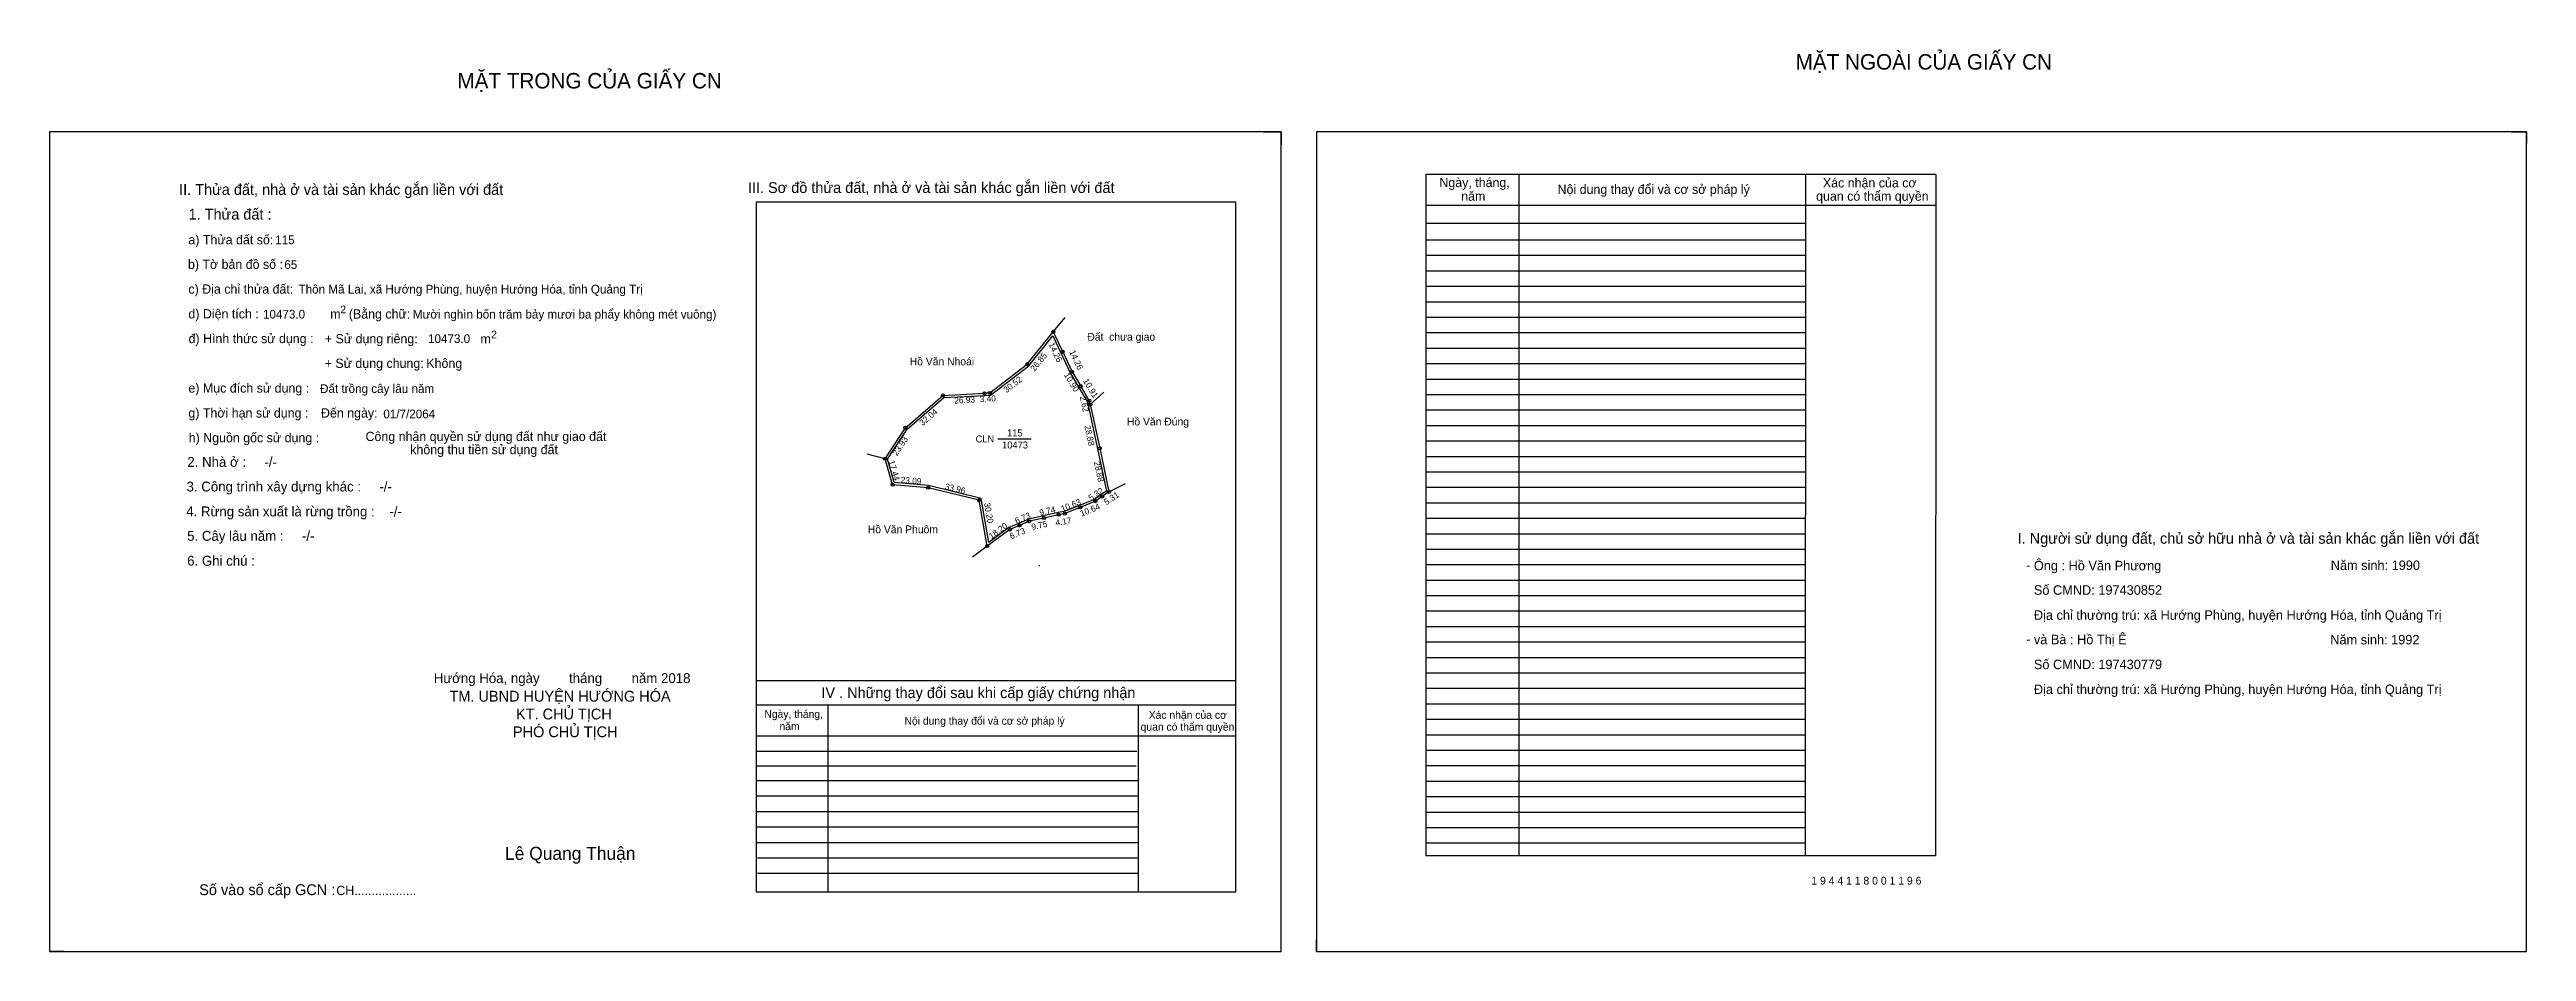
# Model space of a CAD drawing. Extents: x 531558 to 535069, y 1847178 to 1847849.
# Drawn here: x 533468 to 535069, y 1847266 to 1847849 of the extents above.
import ezdxf

# ---------------------------------------------------------------- set-up
doc = ezdxf.new("R2010")
doc.units = 0
for name, color, linetype in [('Default', 7, 'Continuous'), ('Level 10', 7, 'Continuous'), ('Level 11', 7, 'Continuous'), ('Level 13', 7, 'Continuous'), ('Level 27', 7, 'Continuous'), ('Level 36', 7, 'Continuous'), ('Level 49', 7, 'Continuous'), ('Level 6', 7, 'Continuous'), ('Level 60', 7, 'Continuous'), ('Level 7', 7, 'Continuous'), ('Level 8', 7, 'Continuous'), ('Level 9', 7, 'Continuous')]:
    doc.layers.add(name, color=color, linetype=linetype)

msp = doc.modelspace()

# ---------------------------------------------------------------- linework, layer by layer
at = {"layer": 'Level 10'}
for p, q in [((534252.8, 1847796.1), (534264.2, 1847796.1)), ((534264.2, 1847796.1), (534264.2, 1847787.7)), ((535059.6, 1847796.1), (535069.2, 1847796.1)), ((535069.2, 1847796.1), (535069.2, 1847788.7)), ((534045.6, 1847625.7), (534072.5, 1847627.1)), ((534072.5, 1847627.1), (534075.9, 1847627.3)), ((534095.1, 1847541.6), (534088.9, 1847539)), ((534101.3, 1847544.3), (534095.1, 1847541.6)), ((533468, 1847273.9), (533468, 1847266.1)), ((534287, 1847266.1), (534287, 1847273.9)), ((533477.2, 1847266.1), (533468, 1847266.1)), ((534287, 1847266.1), (534294, 1847266.1))]:
    msp.add_line(p, q, dxfattribs=at)
for points in [[(533468, 1847266.1), (534264.2, 1847266.1), (534264.2, 1847796.1), (533468, 1847796.1)], [(534287, 1847266.1), (535069.2, 1847266.1), (535069.2, 1847796.1), (534287, 1847796.1)], [(534088.9, 1847539), (534074.2, 1847528.3), (534069, 1847558), (534036, 1847566), (534013, 1847568), (534008.2, 1847584.8), (534021.3, 1847604.8), (534045.6, 1847625.7), (534072.5, 1847627.1), (534075.9, 1847627.3), (534100.1, 1847645.9), (534116.9, 1847666.8), (534123, 1847653.9), (534129, 1847641), (534134.6, 1847631.7), (534140.2, 1847622.3), (534140.8, 1847619.8), (534146.9, 1847591.5), (534152.9, 1847563.3), (534148.5, 1847560.3), (534144.1, 1847557.3), (534134.3, 1847553.3), (534124.4, 1847549.3), (534120.3, 1847548.6), (534110.8, 1847546.4), (534101.3, 1847544.3), (534095.1, 1847541.6)], [(534088.2, 1847540.2), (534075.2, 1847530.7), (534070.2, 1847559.1), (534036.2, 1847567.4), (534014.1, 1847569.3), (534009.7, 1847584.5), (534022.4, 1847603.8), (534046.2, 1847624.3), (534072.6, 1847625.7), (534076.4, 1847625.9), (534101.1, 1847644.9), (534116.6, 1847664.2), (534121.7, 1847653.3), (534127.8, 1847640.3), (534133.4, 1847630.9), (534138.9, 1847621.8), (534139.4, 1847619.5), (534145.5, 1847591.2), (534151.4, 1847563.9), (534147.7, 1847561.4), (534143.5, 1847558.5), (534133.8, 1847554.6), (534124, 1847550.6), (534120, 1847549.9), (534110.5, 1847547.8), (534100.9, 1847545.6), (534094.6, 1847542.9)]]:
    msp.add_lwpolyline(points, close=True, dxfattribs=at)
at = {"layer": 'Level 11'}
for centre in [(534116.9, 1847666.8), (534100.1, 1847645.9), (534123, 1847653.9), (534129, 1847641), (534045.6, 1847625.7), (534072.5, 1847627.1), (534075.9, 1847627.3), (534134.6, 1847631.7), (534140.2, 1847622.3), (534140.8, 1847619.8), (534021.3, 1847604.8), (534008.2, 1847584.8), (534146.9, 1847591.5), (534013, 1847568), (534036, 1847566), (534148.5, 1847560.3), (534152.9, 1847563.3), (534069, 1847558), (534101.3, 1847544.3), (534110.8, 1847546.4), (534120.3, 1847548.6), (534124.4, 1847549.3), (534134.3, 1847553.3), (534144.1, 1847557.3), (534074.2, 1847528.3), (534088.9, 1847539), (534088.9, 1847539), (534095.1, 1847541.6)]:
    msp.add_circle(centre, 1, dxfattribs=at)
at = {"layer": 'Level 27'}
for p, q in [((534116.9, 1847666.8), (534124.5, 1847676.2)), ((534140.8, 1847619.8), (534149.6, 1847627.9)), ((534008.2, 1847584.8), (533996.6, 1847587.8)), ((534152.9, 1847563.3), (534163.5, 1847568.8)), ((534074.2, 1847528.3), (534064.6, 1847521.2))]:
    msp.add_line(p, q, dxfattribs=at)
at = {"layer": 'Level 7'}
for p, q in [((534603, 1847726.1), (534357.8, 1847726.1)), ((534603, 1847716.1), (534357.8, 1847716.1)), ((534603, 1847706.1), (534357.8, 1847706.1)), ((534603, 1847696.1), (534357.8, 1847696.1)), ((534603, 1847686.1), (534357.8, 1847686.1)), ((534603, 1847676.1), (534357.8, 1847676.1)), ((534603, 1847666.1), (534357.8, 1847666.1)), ((534603, 1847656.1), (534357.8, 1847656.1)), ((534603, 1847646.1), (534357.8, 1847646.1)), ((534603, 1847636.1), (534357.8, 1847636.1)), ((534603, 1847626.1), (534357.8, 1847626.1)), ((534603, 1847616.1), (534357.8, 1847616.1)), ((534603, 1847606.1), (534357.8, 1847606.1)), ((534603, 1847596.1), (534357.8, 1847596.1)), ((534603, 1847586.1), (534357.8, 1847586.1)), ((534603, 1847576.1), (534357.8, 1847576.1)), ((534603, 1847566.1), (534357.8, 1847566.1)), ((534603, 1847556.1), (534357.8, 1847556.1)), ((534603, 1847546.1), (534357.8, 1847546.1)), ((534603, 1847536.1), (534357.8, 1847536.1)), ((534603, 1847526.1), (534357.8, 1847526.1)), ((534603, 1847516.1), (534357.8, 1847516.1)), ((534603, 1847506.1), (534357.8, 1847506.1)), ((534603, 1847496.1), (534357.8, 1847496.1)), ((534603, 1847486.1), (534357.8, 1847486.1)), ((534603, 1847476.1), (534357.8, 1847476.1)), ((534603, 1847466.1), (534357.8, 1847466.1)), ((534603, 1847456.1), (534357.8, 1847456.1)), ((534603, 1847446.1), (534357.8, 1847446.1)), ((534603, 1847436.1), (534357.8, 1847436.1)), ((534603, 1847426.1), (534357.8, 1847426.1)), ((534603, 1847416.1), (534357.8, 1847416.1)), ((534603, 1847406.1), (534357.8, 1847406.1)), ((534170.9, 1847395.5), (533924.8, 1847395.5)), ((534170.5, 1847386), (533924.8, 1847386)), ((534603, 1847396.1), (534357.8, 1847396.1)), ((534603, 1847386.1), (534357.8, 1847386.1)), ((534171.8, 1847376.5), (533924.8, 1847376.5)), ((534603, 1847376.1), (534357.8, 1847376.1)), ((534171.8, 1847366.5), (533924.8, 1847366.5)), ((534171.8, 1847356.5), (533924.8, 1847356.5)), ((534603, 1847366.1), (534357.8, 1847366.1)), ((534603, 1847356.1), (534357.8, 1847356.1)), ((534171.8, 1847346.5), (533924.8, 1847346.5)), ((534171.8, 1847336.5), (533924.8, 1847336.5)), ((534603, 1847346.1), (534357.8, 1847346.1)), ((534171.8, 1847326.5), (533925.6, 1847326.5)), ((534603, 1847336.1), (534357.8, 1847336.1)), ((534171.8, 1847316.5), (533925.6, 1847316.5))]:
    msp.add_line(p, q, dxfattribs=at)
at = {"layer": 'Level 8'}
for p, q in [((534687.4, 1847768.6), (534357.8, 1847768.6)), ((534357.8, 1847768.6), (534357.8, 1847328.1)), ((534417.8, 1847768.6), (534417.8, 1847328.1)), ((534603.1, 1847768.4), (534603, 1847328.1)), ((534687.4, 1847768.6), (534687.2, 1847328.1)), ((534234.8, 1847750.7), (533924.8, 1847750.7)), ((533924.8, 1847750.7), (533924.8, 1847304.7)), ((534234.8, 1847304.7), (534234.8, 1847750.7)), ((534687.4, 1847748.6), (534357.8, 1847748.6)), ((534603, 1847736.9), (534357.8, 1847736.9)), ((534234.8, 1847441.1), (533924.8, 1847441.1)), ((534234.8, 1847425.4), (533924.8, 1847425.4)), ((533971.1, 1847425.4), (533971.1, 1847304.7)), ((534171.8, 1847425.4), (534171.8, 1847304.7)), ((534234.8, 1847405.4), (533924.8, 1847405.4)), ((534687.2, 1847328.1), (534357.8, 1847328.1)), ((533924.8, 1847304.7), (534234.8, 1847304.7))]:
    msp.add_line(p, q, dxfattribs=at)
at = {"layer": 'Level 9'}
msp.add_line((534081.1, 1847597.6), (534102.5, 1847597.6), dxfattribs=at)

# ---------------------------------------------------------------- texts
at = {"layer": 'Default'}
for s, p in [('e) Mục đích sử dụng :', (533557.8, 1847627.5)), ('g) Thời hạn sử dụng :', (533557.8, 1847611.4)), ('Đến ngày:', (533643.5, 1847611.4)), ('h) Nguồn gốc sử dụng :', (533558, 1847595.4)), ('Công nhận quyền sử dụng đất như giao đất', (533672.3, 1847596.2)), ('không thu tiền sử dụng đất', (533701.2, 1847587.7))]:
    msp.add_text(s, height=6, dxfattribs=at).set_placement(p)
at = {"layer": 'Level 13'}
for s, p in [('CLN', (534066.7, 1847595.3)), ('10473', (534083.8, 1847591.4)), ('115', (534087, 1847599.2))]:
    msp.add_text(s, height=4.5, dxfattribs=at).set_placement(p)
at = {"layer": 'Level 36'}
for height, p in [(2, (534146.1, 1847662.6)), (6, (534106.8, 1847515.2))]:
    msp.add_text('.', height=height, dxfattribs=at).set_placement(p)
at = {"layer": 'Level 49'}
for s, rotation, p in [('14.26', 295.0193, (534113.7, 1847658.8)), ('26.85', 51.1235, (534104.8, 1847640.9)), ('14.26', 295.0557, (534127.1, 1847653.9)), ('26.93', 3.0813, (534053, 1847620.4)), ('3.40', 3.0813, (534069.5, 1847621.3)), ('30.52', 37.6659, (534086.6, 1847627.1)), ('10.90', 301.0359, (534123.6, 1847639)), ('2.62', 282.1253, (534134, 1847624.8)), ('10.91', 301.0538, (534135.9, 1847635.1)), ('32.04', 40.7099, (534032.4, 1847605.8)), ('23.93', 56.6619, (534015.9, 1847586.3)), ('28.88', 282.1114, (534137, 1847605.9)), ('17.44', 285.9725, (534010.3, 1847583.1)), ('28.88', 282.1114, (534143.1, 1847582.6)), ('23.09', 355.0303, (534018.1, 1847569.2)), ('33.96', 346.373, (534046.5, 1847565.1)), ('5.32', 34.3476, (534141.3, 1847557.3)), ('5.31', 34.2585, (534151.3, 1847554.6)), ('30.20', 280.0113, (534072.1, 1847556)), ('6.73', 23.0196, (534093.1, 1847542.5)), ('9.75', 12.7391, (534103.2, 1847538.6)), ('9.74', 12.6947, (534108.4, 1847547.9)), ('4.17', 9.8011, (534118.6, 1847541.3)), ('10.63', 22.1516, (534122.8, 1847550.3)), ('10.64', 22.0814, (534135.2, 1847547.3)), ('18.20', 36.2149, (534077, 1847532.6)), ('6.73', 23.0196, (534089.7, 1847532.6))]:
    msp.add_text(s, height=4, rotation=rotation, dxfattribs=at).set_placement(p)
at = {"layer": 'Level 6'}
for s, height, p in [('115', 5.63, (533613.9, 1847723.5)), ('65', 5.63, (533619.8, 1847707.5)), ('Thôn Mã Lai, xã Hướng Phùng, huyện Hướng Hóa, tỉnh Quảng Trị', 5.64, (533629, 1847691.6)), ('10473.0', 5.63, (533606, 1847675.4)), ('Mười nghìn bốn trăm bảy mươi ba phẩy không mét vuông)', 5.632, (533702.9, 1847675.4)), ('10473.0', 5.63, (533712.7, 1847659.6)), ('Đất trồng cây lâu năm', 5.64, (533642.9, 1847627.3)), ('01/7/2064', 5.64, (533683.8, 1847610.9)), ('Ông : Hồ Văn Phương', 6.16, (534750.8, 1847512.6)), ('Năm sinh: 1990', 6.16, (534942.7, 1847512.8)), ('Số CMND: 197430852', 6.16, (534750.8, 1847496.8)), ('Địa chỉ thường trú: xã Hướng Phùng, huyện Hướng Hóa, tỉnh Quảng Trị', 6.16, (534750.8, 1847480.6)), ('và Bà : Hồ Thị Ê', 6.16, (534750.8, 1847464.8)), ('Năm sinh: 1992', 6.16, (534942.4, 1847464.7)), ('Số CMND: 197430779', 6.16, (534750.8, 1847448.7)), ('Địa chỉ thường trú: xã Hướng Phùng, huyện Hướng Hóa, tỉnh Quảng Trị', 6.16, (534750.8, 1847432.6)), ('1 9 4 4 1 1 8 0 0 1 1 9 6', 5.04, (534606.9, 1847309.4))]:
    msp.add_text(s, height=height, dxfattribs=at).set_placement(p)
at = {"layer": 'Level 60'}
for s, p in [('Đất  chưa giao', (534138.9, 1847661.1)), ('Hồ Văn Nhoái', (534024.1, 1847645.2)), ('Hồ Văn Đúng', (534164.5, 1847606.3)), ('Hồ Văn Phuôm', (533997, 1847536.6))]:
    msp.add_text(s, height=5, dxfattribs=at).set_placement(p)
at = {"layer": 'Level 7'}
for s, height, p in [('MẶT NGOÀI CỦA GIẤY CN', 10, (534596.8, 1847836.4)), ('MẶT TRONG CỦA GIẤY CN', 10, (533731.7, 1847824.2)), ('II. Thửa đất, nhà ở và tài sản khác gắn liền với đất', 7, (533551.8, 1847755.4)), ('III. Sơ đồ thửa đất, nhà ở và tài sản khác gắn liền với đất', 7, (533919.5, 1847756.6)), ('Ngày, tháng,', 6, (534366.5, 1847760.4)), ('năm', 6, (534380.6, 1847751.6)), ('Nội dung thay đổi và cơ sở pháp lý', 6, (534442.9, 1847756)), (' quan có thẩm quyền', 6, (534607.8, 1847751.6)), ('Xác nhận của cơ', 6, (534614.4, 1847760.2)), ('1. Thửa đất :', 7, (533557.9, 1847739.4)), ('a) Thửa đất số:', 6, (533557.8, 1847723.4)), ('b) Tờ bản đồ số :', 6, (533557.5, 1847707.5)), ('c) Địa chỉ thửa đất:', 6, (533557.8, 1847691.5)), ('d) Diện tích :', 6, (533557.8, 1847675.5)), ('m', 6, (533649.5, 1847675.4)), ('2', 5, (533656, 1847678.8)), ('(Bằng chữ:', 6, (533661.5, 1847675.4)), ('đ) Hình thức sử dụng :', 6, (533557.9, 1847659.5)), ('+ Sử dụng riêng:', 6, (533646, 1847659.4)), ('m', 6, (533746.6, 1847659.3)), ('2', 5, (533753.5, 1847662.6)), ('+ Sử dụng chung:', 6, (533645.9, 1847643.5)), ('Không', 6, (533711.6, 1847643.5)), ('2. Nhà ở :     -/-', 6.4, (533557.1, 1847579.5)), ('3. Công trình xây dựng khác :     -/-', 6.4, (533556.6, 1847563.6)), ('4. Rừng sản xuất là rừng trồng :    -/-', 6.4, (533556.4, 1847547.5)), ('5. Cây lâu năm :     -/-', 6.4, (533557, 1847531.7)), ('I. Người sử dụng đất, chủ sở hữu nhà ở và tài sản khác gắn liền với đất', 7, (534740.3, 1847529.8)), ('6. Ghi chú :', 6.4, (533557, 1847515.6)), ('-', 6.4, (534745.7, 1847512.8)), ('-', 6.4, (534745.8, 1847465)), ('Hướng Hóa, ngày        tháng        năm 2018', 6.4, (533716.4, 1847439.7)), ('TM. UBND HUYỆN HƯỚNG HÓA', 7, (533726.6, 1847427.7)), ('IV . Những thay đổi sau khi cấp giấy chứng nhận', 7, (533967, 1847430)), ('KT. CHỦ TỊCH', 7, (533769.6, 1847416.2)), ('Ngày, tháng,', 5, (533930.1, 1847417.2)), ('Nội dung thay đổi và cơ sở pháp lý', 5, (534020.7, 1847412.8)), ('Xác nhận của cơ', 5, (534178.6, 1847416.6)), ('PHÓ CHỦ TỊCH', 7, (533767.6, 1847404.7)), ('năm', 5, (533939.9, 1847409.3)), (' quan có thẩm quyền', 5, (534171.5, 1847408.9)), ('Lê Quang Thuận', 8.4, (533762.5, 1847325.4)), ('Số vào sổ cấp GCN :', 7, (533564.8, 1847302.6)), ('CH..................', 6, (533653.4, 1847302.6))]:
    msp.add_text(s, height=height, dxfattribs=at).set_placement(p)

doc.saveas('drawing.dxf')
